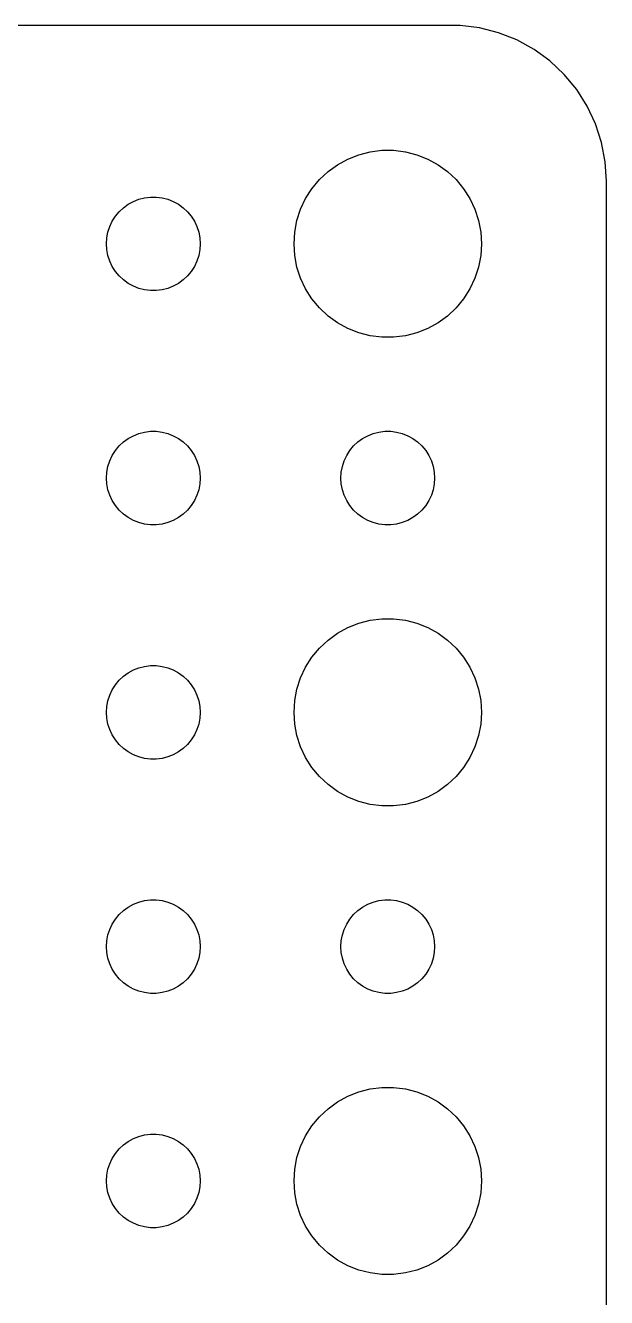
# Model space of a CAD drawing. Header units: metres. Extents: x -37 to 37, y 383 to 793.
# Drawn here: x 18.41 to 37, y 668.27 to 708.99 of the extents above; entities that cross this region are included whole.
import ezdxf

# ---------------------------------------------------------------- set-up
doc = ezdxf.new("R2010")
doc.units = ezdxf.units.M

msp = doc.modelspace()

# ---------------------------------------------------------------- linework, layer by layer
for p, q in [((32.3139, 708.99), (-32.3139, 708.99)), ((32.9369, 708.911), (32.3139, 708.99)), ((33.5451, 708.755), (32.9369, 708.911)), ((34.1289, 708.524), (33.5451, 708.755)), ((34.6791, 708.222), (34.1289, 708.524)), ((35.1871, 707.853), (34.6791, 708.222)), ((35.6448, 707.423), (35.1871, 707.853)), ((36.0451, 706.939), (35.6448, 707.423)), ((36.3815, 706.409), (36.0451, 706.939)), ((36.6489, 705.841), (36.3815, 706.409)), ((36.8429, 705.243), (36.6489, 705.841)), ((29.0729, 704.853), (29.4379, 704.947)), ((29.4379, 704.947), (29.8116, 704.994)), ((29.8116, 704.994), (30.1884, 704.994)), ((30.1884, 704.994), (30.5621, 704.947)), ((30.5621, 704.947), (30.927, 704.853)), ((36.9606, 704.627), (36.8429, 705.243)), ((28.0877, 704.312), (28.3925, 704.533)), ((28.3925, 704.533), (28.7227, 704.714)), ((28.7227, 704.714), (29.0729, 704.853)), ((30.927, 704.853), (31.2773, 704.714)), ((31.2773, 704.714), (31.6075, 704.533)), ((31.6075, 704.533), (31.9123, 704.312)), ((37, 704), (36.9606, 704.627)), ((27.8131, 704.054), (28.0877, 704.312)), ((31.9123, 704.312), (32.1869, 704.054)), ((27.3711, 703.445), (27.5729, 703.763)), ((27.5729, 703.763), (27.8131, 704.054)), ((32.1869, 704.054), (32.427, 703.763)), ((32.427, 703.763), (32.6289, 703.445)), ((37, 640), (37, 704)), ((21.6963, 703.266), (21.8613, 703.357)), ((21.8613, 703.357), (22.0365, 703.427)), ((22.0365, 703.427), (22.2189, 703.473)), ((22.2189, 703.473), (22.4058, 703.497)), ((22.4058, 703.497), (22.5942, 703.497)), ((22.5942, 703.497), (22.7811, 703.473)), ((22.7811, 703.473), (22.9635, 703.427)), ((22.9635, 703.427), (23.1387, 703.357)), ((23.1387, 703.357), (23.3037, 703.266)), ((27.2107, 703.104), (27.3711, 703.445)), ((32.6289, 703.445), (32.7893, 703.104)), ((21.2865, 702.882), (21.4065, 703.027)), ((21.4065, 703.027), (21.5439, 703.156)), ((21.5439, 703.156), (21.6963, 703.266)), ((23.3037, 703.266), (23.4561, 703.156)), ((23.4561, 703.156), (23.5934, 703.027)), ((23.5934, 703.027), (23.7135, 702.882)), ((27.0942, 702.746), (27.2107, 703.104)), ((32.7893, 703.104), (32.9057, 702.746)), ((21.0471, 702.373), (21.1053, 702.552)), ((21.1053, 702.552), (21.1855, 702.723)), ((21.1855, 702.723), (21.2865, 702.882)), ((23.7135, 702.882), (23.8145, 702.723)), ((23.8145, 702.723), (23.8947, 702.552)), ((23.8947, 702.552), (23.9529, 702.373)), ((27.0237, 702.376), (27.0942, 702.746)), ((32.9057, 702.746), (32.9763, 702.376)), ((21, 702), (21.0118, 702.188)), ((21.0118, 702.188), (21.0471, 702.373)), ((23.9529, 702.373), (23.9882, 702.188)), ((23.9882, 702.188), (24, 702)), ((27, 702), (27.0237, 702.376)), ((32.9763, 702.376), (33, 702)), ((21.0118, 701.812), (21, 702)), ((21.0471, 701.627), (21.0118, 701.812)), ((23.9882, 701.812), (23.9529, 701.627)), ((24, 702), (23.9882, 701.812)), ((27.0237, 701.624), (27, 702)), ((33, 702), (32.9763, 701.624)), ((21.1053, 701.448), (21.0471, 701.627)), ((21.1855, 701.277), (21.1053, 701.448)), ((21.2865, 701.118), (21.1855, 701.277)), ((23.8145, 701.277), (23.7135, 701.118)), ((23.8947, 701.448), (23.8145, 701.277)), ((23.9529, 701.627), (23.8947, 701.448)), ((27.0942, 701.254), (27.0237, 701.624)), ((32.9763, 701.624), (32.9057, 701.254)), ((21.4065, 700.973), (21.2865, 701.118)), ((21.5439, 700.844), (21.4065, 700.973)), ((23.5934, 700.973), (23.4561, 700.844)), ((23.7135, 701.118), (23.5934, 700.973)), ((27.2107, 700.896), (27.0942, 701.254)), ((27.3711, 700.555), (27.2107, 700.896)), ((32.7893, 700.896), (32.6289, 700.555)), ((32.9057, 701.254), (32.7893, 700.896)), ((21.6963, 700.734), (21.5439, 700.844)), ((21.8613, 700.643), (21.6963, 700.734)), ((22.0365, 700.573), (21.8613, 700.643)), ((22.2189, 700.527), (22.0365, 700.573)), ((22.4058, 700.503), (22.2189, 700.527)), ((22.5942, 700.503), (22.4058, 700.503)), ((22.7811, 700.527), (22.5942, 700.503)), ((22.9635, 700.573), (22.7811, 700.527)), ((23.1387, 700.643), (22.9635, 700.573)), ((23.3037, 700.734), (23.1387, 700.643)), ((23.4561, 700.844), (23.3037, 700.734)), ((27.5729, 700.237), (27.3711, 700.555)), ((32.6289, 700.555), (32.427, 700.237)), ((27.8131, 699.946), (27.5729, 700.237)), ((32.427, 700.237), (32.1869, 699.946)), ((28.0877, 699.688), (27.8131, 699.946)), ((28.3925, 699.467), (28.0877, 699.688)), ((31.9123, 699.688), (31.6075, 699.467)), ((32.1869, 699.946), (31.9123, 699.688)), ((28.7227, 699.286), (28.3925, 699.467)), ((29.0729, 699.147), (28.7227, 699.286)), ((31.2773, 699.286), (30.927, 699.147)), ((31.6075, 699.467), (31.2773, 699.286)), ((29.4379, 699.053), (29.0729, 699.147)), ((29.8116, 699.006), (29.4379, 699.053)), ((30.1884, 699.006), (29.8116, 699.006)), ((30.5621, 699.053), (30.1884, 699.006)), ((30.927, 699.147), (30.5621, 699.053)), ((22.0365, 695.927), (22.2189, 695.973)), ((22.2189, 695.973), (22.4058, 695.997)), ((22.4058, 695.997), (22.5942, 695.997)), ((22.5942, 695.997), (22.7811, 695.973)), ((22.7811, 695.973), (22.9635, 695.927)), ((29.5365, 695.927), (29.7189, 695.973)), ((29.7189, 695.973), (29.9058, 695.997)), ((29.9058, 695.997), (30.0942, 695.997)), ((30.0942, 695.997), (30.2811, 695.973)), ((30.2811, 695.973), (30.4635, 695.927)), ((21.4065, 695.527), (21.5439, 695.656)), ((21.5439, 695.656), (21.6963, 695.766)), ((21.6963, 695.766), (21.8613, 695.857)), ((21.8613, 695.857), (22.0365, 695.927)), ((22.9635, 695.927), (23.1387, 695.857)), ((23.1387, 695.857), (23.3037, 695.766)), ((23.3037, 695.766), (23.4561, 695.656)), ((23.4561, 695.656), (23.5934, 695.527)), ((28.9065, 695.527), (29.0439, 695.656)), ((29.0439, 695.656), (29.1963, 695.766)), ((29.1963, 695.766), (29.3613, 695.857)), ((29.3613, 695.857), (29.5365, 695.927)), ((30.4635, 695.927), (30.6387, 695.857)), ((30.6387, 695.857), (30.8037, 695.766)), ((30.8037, 695.766), (30.9561, 695.656)), ((30.9561, 695.656), (31.0934, 695.527)), ((21.1053, 695.052), (21.1855, 695.223)), ((21.1855, 695.223), (21.2865, 695.382)), ((21.2865, 695.382), (21.4065, 695.527)), ((23.5934, 695.527), (23.7135, 695.382)), ((23.7135, 695.382), (23.8145, 695.223)), ((23.8145, 695.223), (23.8947, 695.052)), ((28.6053, 695.052), (28.6855, 695.223)), ((28.6855, 695.223), (28.7865, 695.382)), ((28.7865, 695.382), (28.9065, 695.527)), ((31.0934, 695.527), (31.2135, 695.382)), ((31.2135, 695.382), (31.3145, 695.223)), ((31.3145, 695.223), (31.3947, 695.052)), ((21.0118, 694.688), (21.0471, 694.873)), ((21.0471, 694.873), (21.1053, 695.052)), ((23.8947, 695.052), (23.9529, 694.873)), ((23.9529, 694.873), (23.9882, 694.688)), ((28.5118, 694.688), (28.5471, 694.873)), ((28.5471, 694.873), (28.6053, 695.052)), ((31.3947, 695.052), (31.4529, 694.873)), ((31.4529, 694.873), (31.4882, 694.688)), ((21, 694.5), (21.0118, 694.688)), ((21.0118, 694.312), (21, 694.5)), ((23.9882, 694.688), (24, 694.5)), ((24, 694.5), (23.9882, 694.312)), ((28.5, 694.5), (28.5118, 694.688)), ((28.5118, 694.312), (28.5, 694.5)), ((31.4882, 694.688), (31.5, 694.5)), ((31.5, 694.5), (31.4882, 694.312)), ((21.0471, 694.127), (21.0118, 694.312)), ((21.1053, 693.948), (21.0471, 694.127)), ((21.1855, 693.777), (21.1053, 693.948)), ((23.8947, 693.948), (23.8145, 693.777)), ((23.9529, 694.127), (23.8947, 693.948)), ((23.9882, 694.312), (23.9529, 694.127)), ((28.5471, 694.127), (28.5118, 694.312)), ((28.6053, 693.948), (28.5471, 694.127)), ((28.6855, 693.777), (28.6053, 693.948)), ((31.3947, 693.948), (31.3145, 693.777)), ((31.4529, 694.127), (31.3947, 693.948)), ((31.4882, 694.312), (31.4529, 694.127)), ((21.2865, 693.618), (21.1855, 693.777)), ((21.4065, 693.473), (21.2865, 693.618)), ((23.7135, 693.618), (23.5934, 693.473)), ((23.8145, 693.777), (23.7135, 693.618)), ((28.7865, 693.618), (28.6855, 693.777)), ((28.9065, 693.473), (28.7865, 693.618)), ((31.2135, 693.618), (31.0934, 693.473)), ((31.3145, 693.777), (31.2135, 693.618)), ((21.5439, 693.344), (21.4065, 693.473)), ((21.6963, 693.234), (21.5439, 693.344)), ((21.8613, 693.143), (21.6963, 693.234)), ((22.0365, 693.073), (21.8613, 693.143)), ((23.1387, 693.143), (22.9635, 693.073)), ((23.3037, 693.234), (23.1387, 693.143)), ((23.4561, 693.344), (23.3037, 693.234)), ((23.5934, 693.473), (23.4561, 693.344)), ((29.0439, 693.344), (28.9065, 693.473)), ((29.1963, 693.234), (29.0439, 693.344)), ((29.3613, 693.143), (29.1963, 693.234)), ((29.5365, 693.073), (29.3613, 693.143)), ((30.6387, 693.143), (30.4635, 693.073)), ((30.8037, 693.234), (30.6387, 693.143)), ((30.9561, 693.344), (30.8037, 693.234)), ((31.0934, 693.473), (30.9561, 693.344)), ((22.2189, 693.027), (22.0365, 693.073)), ((22.4058, 693.003), (22.2189, 693.027)), ((22.5942, 693.003), (22.4058, 693.003)), ((22.7811, 693.027), (22.5942, 693.003)), ((22.9635, 693.073), (22.7811, 693.027)), ((29.7189, 693.027), (29.5365, 693.073)), ((29.9058, 693.003), (29.7189, 693.027)), ((30.0942, 693.003), (29.9058, 693.003)), ((30.2811, 693.027), (30.0942, 693.003)), ((30.4635, 693.073), (30.2811, 693.027)), ((29.0729, 689.853), (29.4379, 689.947)), ((29.4379, 689.947), (29.8116, 689.994)), ((29.8116, 689.994), (30.1884, 689.994)), ((30.1884, 689.994), (30.5621, 689.947)), ((30.5621, 689.947), (30.927, 689.853)), ((28.0877, 689.312), (28.3925, 689.533)), ((28.3925, 689.533), (28.7227, 689.714)), ((28.7227, 689.714), (29.0729, 689.853)), ((30.927, 689.853), (31.2773, 689.714)), ((31.2773, 689.714), (31.6075, 689.533)), ((31.6075, 689.533), (31.9123, 689.312)), ((27.5729, 688.763), (27.8131, 689.054)), ((27.8131, 689.054), (28.0877, 689.312)), ((31.9123, 689.312), (32.1869, 689.054)), ((32.1869, 689.054), (32.427, 688.763)), ((27.3711, 688.445), (27.5729, 688.763)), ((32.427, 688.763), (32.6289, 688.445)), ((21.5439, 688.156), (21.6963, 688.266)), ((21.6963, 688.266), (21.8613, 688.357)), ((21.8613, 688.357), (22.0365, 688.427)), ((22.0365, 688.427), (22.2189, 688.473)), ((22.2189, 688.473), (22.4058, 688.497)), ((22.4058, 688.497), (22.5942, 688.497)), ((22.5942, 688.497), (22.7811, 688.473)), ((22.7811, 688.473), (22.9635, 688.427)), ((22.9635, 688.427), (23.1387, 688.357)), ((23.1387, 688.357), (23.3037, 688.266)), ((23.3037, 688.266), (23.4561, 688.156)), ((27.2107, 688.104), (27.3711, 688.445)), ((32.6289, 688.445), (32.7893, 688.104)), ((21.1855, 687.723), (21.2865, 687.882)), ((21.2865, 687.882), (21.4065, 688.027)), ((21.4065, 688.027), (21.5439, 688.156)), ((23.4561, 688.156), (23.5934, 688.027)), ((23.5934, 688.027), (23.7135, 687.882)), ((23.7135, 687.882), (23.8145, 687.723)), ((27.0942, 687.746), (27.2107, 688.104)), ((32.7893, 688.104), (32.9057, 687.746)), ((21.0471, 687.373), (21.1053, 687.552)), ((21.1053, 687.552), (21.1855, 687.723)), ((23.8145, 687.723), (23.8947, 687.552)), ((23.8947, 687.552), (23.9529, 687.373)), ((27.0237, 687.376), (27.0942, 687.746)), ((32.9057, 687.746), (32.9763, 687.376)), ((21, 687), (21.0118, 687.188)), ((21.0118, 687.188), (21.0471, 687.373)), ((23.9529, 687.373), (23.9882, 687.188)), ((23.9882, 687.188), (24, 687)), ((27, 687), (27.0237, 687.376)), ((32.9763, 687.376), (33, 687)), ((21.0118, 686.812), (21, 687)), ((21.0471, 686.627), (21.0118, 686.812)), ((21.1053, 686.448), (21.0471, 686.627)), ((23.9529, 686.627), (23.8947, 686.448)), ((23.9882, 686.812), (23.9529, 686.627)), ((24, 687), (23.9882, 686.812)), ((27.0237, 686.624), (27, 687)), ((27.0942, 686.254), (27.0237, 686.624)), ((32.9763, 686.624), (32.9057, 686.254)), ((33, 687), (32.9763, 686.624)), ((21.1855, 686.277), (21.1053, 686.448)), ((21.2865, 686.118), (21.1855, 686.277)), ((23.8145, 686.277), (23.7135, 686.118)), ((23.8947, 686.448), (23.8145, 686.277)), ((27.2107, 685.896), (27.0942, 686.254)), ((32.9057, 686.254), (32.7893, 685.896)), ((21.4065, 685.973), (21.2865, 686.118)), ((21.5439, 685.844), (21.4065, 685.973)), ((21.6963, 685.734), (21.5439, 685.844)), ((23.4561, 685.844), (23.3037, 685.734)), ((23.5934, 685.973), (23.4561, 685.844)), ((23.7135, 686.118), (23.5934, 685.973)), ((27.3711, 685.555), (27.2107, 685.896)), ((32.7893, 685.896), (32.6289, 685.555)), ((21.8613, 685.643), (21.6963, 685.734)), ((22.0365, 685.573), (21.8613, 685.643)), ((22.2189, 685.527), (22.0365, 685.573)), ((22.4058, 685.503), (22.2189, 685.527)), ((22.5942, 685.503), (22.4058, 685.503)), ((22.7811, 685.527), (22.5942, 685.503)), ((22.9635, 685.573), (22.7811, 685.527)), ((23.1387, 685.643), (22.9635, 685.573)), ((23.3037, 685.734), (23.1387, 685.643)), ((27.5729, 685.237), (27.3711, 685.555)), ((32.6289, 685.555), (32.427, 685.237)), ((27.8131, 684.946), (27.5729, 685.237)), ((32.427, 685.237), (32.1869, 684.946)), ((28.0877, 684.688), (27.8131, 684.946)), ((28.3925, 684.467), (28.0877, 684.688)), ((31.9123, 684.688), (31.6075, 684.467)), ((32.1869, 684.946), (31.9123, 684.688)), ((28.7227, 684.286), (28.3925, 684.467)), ((29.0729, 684.147), (28.7227, 684.286)), ((31.2773, 684.286), (30.927, 684.147)), ((31.6075, 684.467), (31.2773, 684.286)), ((29.4379, 684.053), (29.0729, 684.147)), ((29.8116, 684.006), (29.4379, 684.053)), ((30.1884, 684.006), (29.8116, 684.006)), ((30.5621, 684.053), (30.1884, 684.006)), ((30.927, 684.147), (30.5621, 684.053)), ((21.8613, 680.857), (22.0365, 680.927)), ((22.0365, 680.927), (22.2189, 680.973)), ((22.2189, 680.973), (22.4058, 680.997)), ((22.4058, 680.997), (22.5942, 680.997)), ((22.5942, 680.997), (22.7811, 680.973)), ((22.7811, 680.973), (22.9635, 680.927)), ((22.9635, 680.927), (23.1387, 680.857)), ((29.3613, 680.857), (29.5365, 680.927)), ((29.5365, 680.927), (29.7189, 680.973)), ((29.7189, 680.973), (29.9058, 680.997)), ((29.9058, 680.997), (30.0942, 680.997)), ((30.0942, 680.997), (30.2811, 680.973)), ((30.2811, 680.973), (30.4635, 680.927)), ((30.4635, 680.927), (30.6387, 680.857)), ((21.2865, 680.382), (21.4065, 680.527)), ((21.4065, 680.527), (21.5439, 680.656)), ((21.5439, 680.656), (21.6963, 680.766)), ((21.6963, 680.766), (21.8613, 680.857)), ((23.1387, 680.857), (23.3037, 680.766)), ((23.3037, 680.766), (23.4561, 680.656)), ((23.4561, 680.656), (23.5934, 680.527)), ((23.5934, 680.527), (23.7135, 680.382)), ((28.7865, 680.382), (28.9065, 680.527)), ((28.9065, 680.527), (29.0439, 680.656)), ((29.0439, 680.656), (29.1963, 680.766)), ((29.1963, 680.766), (29.3613, 680.857)), ((30.6387, 680.857), (30.8037, 680.766)), ((30.8037, 680.766), (30.9561, 680.656)), ((30.9561, 680.656), (31.0934, 680.527)), ((31.0934, 680.527), (31.2135, 680.382)), ((21.1053, 680.052), (21.1855, 680.223)), ((21.1855, 680.223), (21.2865, 680.382)), ((23.7135, 680.382), (23.8145, 680.223)), ((23.8145, 680.223), (23.8947, 680.052)), ((28.6053, 680.052), (28.6855, 680.223)), ((28.6855, 680.223), (28.7865, 680.382)), ((31.2135, 680.382), (31.3145, 680.223)), ((31.3145, 680.223), (31.3947, 680.052)), ((21, 679.5), (21.0118, 679.688)), ((21.0118, 679.688), (21.0471, 679.873)), ((21.0471, 679.873), (21.1053, 680.052)), ((23.8947, 680.052), (23.9529, 679.873)), ((23.9529, 679.873), (23.9882, 679.688)), ((23.9882, 679.688), (24, 679.5)), ((28.5, 679.5), (28.5118, 679.688)), ((28.5118, 679.688), (28.5471, 679.873)), ((28.5471, 679.873), (28.6053, 680.052)), ((31.3947, 680.052), (31.4529, 679.873)), ((31.4529, 679.873), (31.4882, 679.688)), ((31.4882, 679.688), (31.5, 679.5)), ((21.0118, 679.312), (21, 679.5)), ((21.0471, 679.127), (21.0118, 679.312)), ((23.9882, 679.312), (23.9529, 679.127)), ((24, 679.5), (23.9882, 679.312)), ((28.5118, 679.312), (28.5, 679.5)), ((28.5471, 679.127), (28.5118, 679.312)), ((31.4882, 679.312), (31.4529, 679.127)), ((31.5, 679.5), (31.4882, 679.312)), ((21.1053, 678.948), (21.0471, 679.127)), ((21.1855, 678.777), (21.1053, 678.948)), ((23.8947, 678.948), (23.8145, 678.777)), ((23.9529, 679.127), (23.8947, 678.948)), ((28.6053, 678.948), (28.5471, 679.127)), ((28.6855, 678.777), (28.6053, 678.948)), ((31.3947, 678.948), (31.3145, 678.777)), ((31.4529, 679.127), (31.3947, 678.948)), ((21.2865, 678.618), (21.1855, 678.777)), ((21.4065, 678.473), (21.2865, 678.618)), ((21.5439, 678.344), (21.4065, 678.473)), ((23.5934, 678.473), (23.4561, 678.344)), ((23.7135, 678.618), (23.5934, 678.473)), ((23.8145, 678.777), (23.7135, 678.618)), ((28.7865, 678.618), (28.6855, 678.777)), ((28.9065, 678.473), (28.7865, 678.618)), ((29.0439, 678.344), (28.9065, 678.473)), ((31.0934, 678.473), (30.9561, 678.344)), ((31.2135, 678.618), (31.0934, 678.473)), ((31.3145, 678.777), (31.2135, 678.618)), ((21.6963, 678.234), (21.5439, 678.344)), ((21.8613, 678.143), (21.6963, 678.234)), ((22.0365, 678.073), (21.8613, 678.143)), ((22.2189, 678.027), (22.0365, 678.073)), ((22.9635, 678.073), (22.7811, 678.027)), ((23.1387, 678.143), (22.9635, 678.073)), ((23.3037, 678.234), (23.1387, 678.143)), ((23.4561, 678.344), (23.3037, 678.234)), ((29.1963, 678.234), (29.0439, 678.344)), ((29.3613, 678.143), (29.1963, 678.234)), ((29.5365, 678.073), (29.3613, 678.143)), ((29.7189, 678.027), (29.5365, 678.073)), ((30.4635, 678.073), (30.2811, 678.027)), ((30.6387, 678.143), (30.4635, 678.073)), ((30.8037, 678.234), (30.6387, 678.143)), ((30.9561, 678.344), (30.8037, 678.234)), ((22.4058, 678.003), (22.2189, 678.027)), ((22.5942, 678.003), (22.4058, 678.003)), ((22.7811, 678.027), (22.5942, 678.003)), ((29.9058, 678.003), (29.7189, 678.027)), ((30.0942, 678.003), (29.9058, 678.003)), ((30.2811, 678.027), (30.0942, 678.003)), ((28.7227, 674.714), (29.0729, 674.853)), ((29.0729, 674.853), (29.4379, 674.947)), ((29.4379, 674.947), (29.8116, 674.994)), ((29.8116, 674.994), (30.1884, 674.994)), ((30.1884, 674.994), (30.5621, 674.947)), ((30.5621, 674.947), (30.927, 674.853)), ((30.927, 674.853), (31.2773, 674.714)), ((28.0877, 674.312), (28.3925, 674.533)), ((28.3925, 674.533), (28.7227, 674.714)), ((31.2773, 674.714), (31.6075, 674.533)), ((31.6075, 674.533), (31.9123, 674.312)), ((27.5729, 673.763), (27.8131, 674.054)), ((27.8131, 674.054), (28.0877, 674.312)), ((31.9123, 674.312), (32.1869, 674.054)), ((32.1869, 674.054), (32.427, 673.763)), ((27.3711, 673.445), (27.5729, 673.763)), ((32.427, 673.763), (32.6289, 673.445)), ((21.5439, 673.156), (21.6963, 673.266)), ((21.6963, 673.266), (21.8613, 673.357)), ((21.8613, 673.357), (22.0365, 673.427)), ((22.0365, 673.427), (22.2189, 673.473)), ((22.2189, 673.473), (22.4058, 673.497)), ((22.4058, 673.497), (22.5942, 673.497)), ((22.5942, 673.497), (22.7811, 673.473)), ((22.7811, 673.473), (22.9635, 673.427)), ((22.9635, 673.427), (23.1387, 673.357)), ((23.1387, 673.357), (23.3037, 673.266)), ((23.3037, 673.266), (23.4561, 673.156)), ((27.2107, 673.104), (27.3711, 673.445)), ((32.6289, 673.445), (32.7893, 673.104)), ((21.1855, 672.723), (21.2865, 672.882)), ((21.2865, 672.882), (21.4065, 673.027)), ((21.4065, 673.027), (21.5439, 673.156)), ((23.4561, 673.156), (23.5934, 673.027)), ((23.5934, 673.027), (23.7135, 672.882)), ((23.7135, 672.882), (23.8145, 672.723)), ((27.0942, 672.746), (27.2107, 673.104)), ((32.7893, 673.104), (32.9057, 672.746)), ((21.0118, 672.188), (21.0471, 672.373)), ((21.0471, 672.373), (21.1053, 672.552)), ((21.1053, 672.552), (21.1855, 672.723)), ((23.8145, 672.723), (23.8947, 672.552)), ((23.8947, 672.552), (23.9529, 672.373)), ((23.9529, 672.373), (23.9882, 672.188)), ((27, 672), (27.0237, 672.376)), ((27.0237, 672.376), (27.0942, 672.746)), ((32.9057, 672.746), (32.9763, 672.376)), ((32.9763, 672.376), (33, 672)), ((21, 672), (21.0118, 672.188)), ((21.0118, 671.812), (21, 672)), ((23.9882, 672.188), (24, 672)), ((24, 672), (23.9882, 671.812)), ((27.0237, 671.624), (27, 672)), ((33, 672), (32.9763, 671.624)), ((21.0471, 671.627), (21.0118, 671.812)), ((21.1053, 671.448), (21.0471, 671.627)), ((23.9529, 671.627), (23.8947, 671.448)), ((23.9882, 671.812), (23.9529, 671.627)), ((27.0942, 671.254), (27.0237, 671.624)), ((32.9763, 671.624), (32.9057, 671.254)), ((21.1855, 671.277), (21.1053, 671.448)), ((21.2865, 671.118), (21.1855, 671.277)), ((23.8145, 671.277), (23.7135, 671.118)), ((23.8947, 671.448), (23.8145, 671.277)), ((27.2107, 670.896), (27.0942, 671.254)), ((32.9057, 671.254), (32.7893, 670.896)), ((21.4065, 670.973), (21.2865, 671.118)), ((21.5439, 670.844), (21.4065, 670.973)), ((21.6963, 670.734), (21.5439, 670.844)), ((21.8613, 670.643), (21.6963, 670.734)), ((23.3037, 670.734), (23.1387, 670.643)), ((23.4561, 670.844), (23.3037, 670.734)), ((23.5934, 670.973), (23.4561, 670.844)), ((23.7135, 671.118), (23.5934, 670.973)), ((27.3711, 670.555), (27.2107, 670.896)), ((32.7893, 670.896), (32.6289, 670.555)), ((22.0365, 670.573), (21.8613, 670.643)), ((22.2189, 670.527), (22.0365, 670.573)), ((22.4058, 670.503), (22.2189, 670.527)), ((22.5942, 670.503), (22.4058, 670.503)), ((22.7811, 670.527), (22.5942, 670.503)), ((22.9635, 670.573), (22.7811, 670.527)), ((23.1387, 670.643), (22.9635, 670.573)), ((27.5729, 670.237), (27.3711, 670.555)), ((32.6289, 670.555), (32.427, 670.237)), ((27.8131, 669.946), (27.5729, 670.237)), ((28.0877, 669.688), (27.8131, 669.946)), ((32.1869, 669.946), (31.9123, 669.688)), ((32.427, 670.237), (32.1869, 669.946)), ((28.3925, 669.467), (28.0877, 669.688)), ((31.9123, 669.688), (31.6075, 669.467)), ((28.7227, 669.286), (28.3925, 669.467)), ((29.0729, 669.147), (28.7227, 669.286)), ((29.4379, 669.053), (29.0729, 669.147)), ((30.927, 669.147), (30.5621, 669.053)), ((31.2773, 669.286), (30.927, 669.147)), ((31.6075, 669.467), (31.2773, 669.286)), ((29.8116, 669.006), (29.4379, 669.053)), ((30.1884, 669.006), (29.8116, 669.006)), ((30.5621, 669.053), (30.1884, 669.006))]:
    msp.add_line(p, q)

doc.saveas('drawing.dxf')
